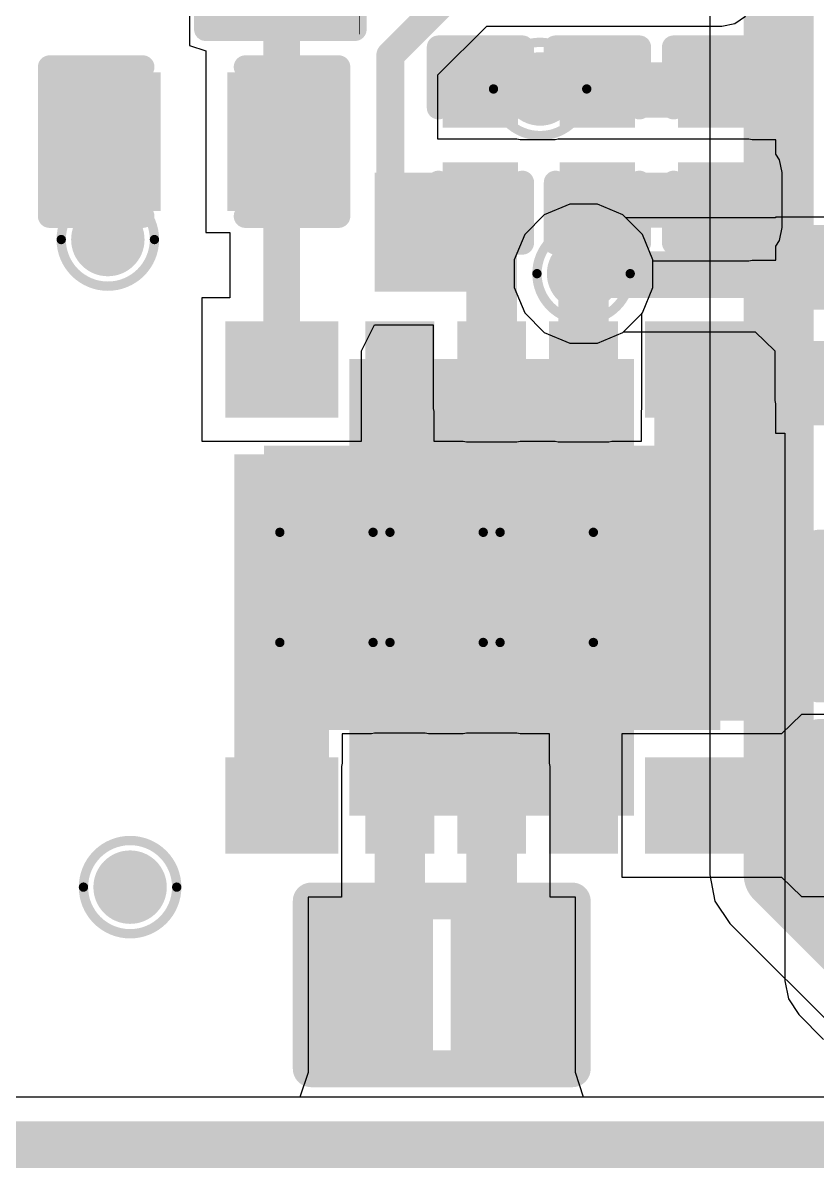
# Model space of a CAD drawing. Header units: inches. Extents: x -10 to 344, y -7 to 75.
# Drawn here: x 19.65 to 23.98, y -0.13 to 6.11 of the extents above; entities that cross this region are included whole.
import ezdxf

# ---------------------------------------------------------------- set-up
doc = ezdxf.new("R2010")
doc.units = ezdxf.units.IN
for name, color, linetype in [('Board Outline', 216, 'Continuous'), ('Bottom Layer', 5, 'Continuous'), ('Bottom Overlay', 54, 'Continuous'), ('Bottom Paste', 16, 'Continuous'), ('Bottom Solder', 6, 'Continuous'), ('Drill Drawing', 1, 'Continuous'), ('Mid Layer 1', 16, 'Continuous'), ('Mid Layer 2', 76, 'Continuous'), ('Top Layer', 1, 'Continuous'), ('Top Overlay', 2, 'Continuous'), ('Top Paste', 8, 'Continuous'), ('Top Solder', 216, 'Continuous'), ('Via Holes', 16, 'Continuous')]:
    doc.layers.add(name, color=color, linetype=linetype)

# ---------------------------------------------------------------- blocks, each defined once
blk = doc.blocks.new('10_MCM__2_5_2_5__31')
at = {"layer": 'Bottom Layer'}
h = blk.add_hatch(color=5, dxfattribs=at)
edge = h.paths.add_edge_path()
edge.add_arc((-0.3, 0.3), 0.2, 0, 360)
h = blk.add_hatch(color=5, dxfattribs=at)
edge = h.paths.add_edge_path()
edge.add_arc((0.3, 0.3), 0.2, 0, 360)
h = blk.add_hatch(color=5, dxfattribs=at)
edge = h.paths.add_edge_path()
edge.add_arc((-0.3, -0.3), 0.2, 0, 360)
h = blk.add_hatch(color=5, dxfattribs=at)
edge = h.paths.add_edge_path()
edge.add_arc((0.3, -0.3), 0.2, 0, 360)
h = blk.add_hatch(color=5, dxfattribs=at)
edge = h.paths.add_edge_path()
edge.add_arc((-0.3, -0.9), 0.2, 0, 360)
h = blk.add_hatch(color=5, dxfattribs=at)
edge = h.paths.add_edge_path()
edge.add_arc((0.3, -0.9), 0.2, 0, 360)
at = {"layer": 'Mid Layer 1'}
h = blk.add_hatch(color=16, dxfattribs=at)
edge = h.paths.add_edge_path()
edge.add_arc((-0.3, 0.3), 0.2, 0, 360)
h = blk.add_hatch(color=16, dxfattribs=at)
edge = h.paths.add_edge_path()
edge.add_arc((0.3, 0.3), 0.2, 0, 360)
h = blk.add_hatch(color=16, dxfattribs=at)
edge = h.paths.add_edge_path()
edge.add_arc((-0.3, -0.3), 0.2, 0, 360)
h = blk.add_hatch(color=16, dxfattribs=at)
edge = h.paths.add_edge_path()
edge.add_arc((0.3, -0.3), 0.2, 0, 360)
h = blk.add_hatch(color=16, dxfattribs=at)
edge = h.paths.add_edge_path()
edge.add_arc((-0.3, -0.9), 0.2, 0, 360)
h = blk.add_hatch(color=16, dxfattribs=at)
edge = h.paths.add_edge_path()
edge.add_arc((0.3, -0.9), 0.2, 0, 360)
at = {"layer": 'Mid Layer 2'}
h = blk.add_hatch(color=76, dxfattribs=at)
edge = h.paths.add_edge_path()
edge.add_arc((-0.3, 0.3), 0.2, 0, 360)
h = blk.add_hatch(color=76, dxfattribs=at)
edge = h.paths.add_edge_path()
edge.add_arc((0.3, 0.3), 0.2, 0, 360)
h = blk.add_hatch(color=76, dxfattribs=at)
edge = h.paths.add_edge_path()
edge.add_arc((-0.3, -0.3), 0.2, 0, 360)
h = blk.add_hatch(color=76, dxfattribs=at)
edge = h.paths.add_edge_path()
edge.add_arc((0.3, -0.3), 0.2, 0, 360)
h = blk.add_hatch(color=76, dxfattribs=at)
edge = h.paths.add_edge_path()
edge.add_arc((-0.3, -0.9), 0.2, 0, 360)
h = blk.add_hatch(color=76, dxfattribs=at)
edge = h.paths.add_edge_path()
edge.add_arc((0.3, -0.9), 0.2, 0, 360)
at = {"layer": 'Top Layer'}
for points in [[(-1.4, 1.401), (-0.975, 1.401), (-0.975, 0.886), (-1.4, 0.886)], [(-0.9876, 0.8881), (-0.7126, 0.8881), (-0.7126, 1.4006), (-0.9876, 1.4006)], [(-0.725, 1.401), (0.725, 1.401), (0.725, -1.401), (-0.725, -1.401)], [(0.975, 1.401), (1.4, 1.401), (1.4, 0.886), (0.975, 0.886)], [(-1.4, 0.6375), (-0.975, 0.6375), (-0.975, 0.3625), (-1.4, 0.3625)], [(0.7124, 0.3625), (0.9874, 0.3625), (0.9874, 0.6375), (0.7124, 0.6375)], [(0.975, 0.6375), (1.4, 0.6375), (1.4, 0.3625), (0.975, 0.3625)], [(-1.4, 0.1375), (-0.975, 0.1375), (-0.975, -0.1375), (-1.4, -0.1375)], [(0.975, 0.1375), (1.4, 0.1375), (1.4, -0.1375), (0.975, -0.1375)], [(-1.4, -0.3625), (-0.975, -0.3625), (-0.975, -0.6375), (-1.4, -0.6375)], [(-0.7125, -0.3624), (-0.9875, -0.3624), (-0.9875, -0.6374), (-0.7125, -0.6374)], [(0.975, -0.3625), (1.4, -0.3625), (1.4, -0.6375), (0.975, -0.6375)], [(-1.4, -0.886), (-0.975, -0.886), (-0.975, -1.401), (-1.4, -1.401)], [(0.7124, -1.3993), (0.9874, -1.3993), (0.9874, -0.8868), (0.7124, -0.8868)], [(0.975, -0.886), (1.4, -0.886), (1.4, -1.401), (0.975, -1.401)]]:
    blk.add_hatch(color=1, dxfattribs=at).paths.add_polyline_path(points)
h = blk.add_hatch(color=1, dxfattribs=at)
edge = h.paths.add_edge_path()
edge.add_arc((-0.3, 0.3), 0.2, 0, 360)
h = blk.add_hatch(color=1, dxfattribs=at)
edge = h.paths.add_edge_path()
edge.add_arc((0.3, 0.3), 0.2, 0, 360)
h = blk.add_hatch(color=1, dxfattribs=at)
edge = h.paths.add_edge_path()
edge.add_arc((-0.3, -0.3), 0.2, 0, 360)
h = blk.add_hatch(color=1, dxfattribs=at)
edge = h.paths.add_edge_path()
edge.add_arc((0.3, -0.3), 0.2, 0, 360)
h = blk.add_hatch(color=1, dxfattribs=at)
edge = h.paths.add_edge_path()
edge.add_arc((-0.3, -0.9), 0.2, 0, 360)
h = blk.add_hatch(color=1, dxfattribs=at)
edge = h.paths.add_edge_path()
edge.add_arc((0.3, -0.9), 0.2, 0, 360)
at = {"layer": 'Top Paste'}
for points in [[(-1.4, 1.401), (-0.975, 1.401), (-0.975, 0.886), (-1.4, 0.886)], [(0.975, 1.401), (1.4, 1.401), (1.4, 0.886), (0.975, 0.886)], [(-0.7726, 0.5011), (0.7774, 0.5011), (0.7774, 1.2461), (-0.7726, 1.2461)], [(-1.4, 0.6375), (-0.975, 0.6375), (-0.975, 0.3625), (-1.4, 0.3625)], [(0.975, 0.6375), (1.4, 0.6375), (1.4, 0.3625), (0.975, 0.3625)], [(-0.7756, -0.335), (0.7744, -0.335), (0.7744, 0.335), (-0.7756, 0.335)], [(-1.4, 0.1375), (-0.975, 0.1375), (-0.975, -0.1375), (-1.4, -0.1375)], [(0.975, 0.1375), (1.4, 0.1375), (1.4, -0.1375), (0.975, -0.1375)], [(-1.4, -0.3625), (-0.975, -0.3625), (-0.975, -0.6375), (-1.4, -0.6375)], [(0.975, -0.3625), (1.4, -0.3625), (1.4, -0.6375), (0.975, -0.6375)], [(-0.7726, -1.2405), (0.7774, -1.2405), (0.7774, -0.4955), (-0.7726, -0.4955)], [(-1.4, -0.886), (-0.975, -0.886), (-0.975, -1.401), (-1.4, -1.401)], [(0.975, -0.886), (1.4, -0.886), (1.4, -1.401), (0.975, -1.401)]]:
    blk.add_hatch(color=8, dxfattribs=at).paths.add_polyline_path(points)
at = {"layer": 'Top Solder'}
for points in [[(-1.45, 1.451), (-0.925, 1.451), (-0.925, 0.836), (-1.45, 0.836)], [(0.925, 1.451), (1.45, 1.451), (1.45, 0.836), (0.925, 0.836)], [(-1.2435, -0.775), (-1.2435, 0.775), (1.2435, 0.775), (1.2435, -0.775)], [(-1.45, 0.6875), (-0.925, 0.6875), (-0.925, 0.3125), (-1.45, 0.3125)], [(0.925, 0.6875), (1.45, 0.6875), (1.45, 0.3125), (0.925, 0.3125)], [(-1.45, 0.1875), (-0.925, 0.1875), (-0.925, -0.1875), (-1.45, -0.1875)], [(0.925, 0.1875), (1.45, 0.1875), (1.45, -0.1875), (0.925, -0.1875)], [(-1.45, -0.3125), (-0.925, -0.3125), (-0.925, -0.6875), (-1.45, -0.6875)], [(0.925, -0.3125), (1.45, -0.3125), (1.45, -0.6875), (0.925, -0.6875)], [(-1.45, -0.836), (-0.925, -0.836), (-0.925, -1.451), (-1.45, -1.451)], [(0.925, -0.836), (1.45, -0.836), (1.45, -1.451), (0.925, -1.451)]]:
    blk.add_hatch(color=216, dxfattribs=at).paths.add_polyline_path(points)
at = {"layer": 'Via Holes'}
h = blk.add_hatch(color=7, dxfattribs=at)
edge = h.paths.add_edge_path()
edge.add_arc((-0.3, 0.3), 0.1, 0, 360)
h = blk.add_hatch(color=7, dxfattribs=at)
edge = h.paths.add_edge_path()
edge.add_arc((0.3, 0.3), 0.1, 0, 360)
h = blk.add_hatch(color=7, dxfattribs=at)
edge = h.paths.add_edge_path()
edge.add_arc((-0.3, -0.3), 0.1, 0, 360)
h = blk.add_hatch(color=7, dxfattribs=at)
edge = h.paths.add_edge_path()
edge.add_arc((0.3, -0.3), 0.1, 0, 360)
h = blk.add_hatch(color=7, dxfattribs=at)
edge = h.paths.add_edge_path()
edge.add_arc((-0.3, -0.9), 0.1, 0, 360)
h = blk.add_hatch(color=7, dxfattribs=at)
edge = h.paths.add_edge_path()
edge.add_arc((0.3, -0.9), 0.1, 0, 360)
blk = doc.blocks.new('R___0201_B_60')
at = {"layer": 'Bottom Layer'}
for points in [[(-0.41, 0.185), (-0.14, 0.185), (-0.14, -0.185), (-0.41, -0.185)], [(0.14, 0.185), (0.41, 0.185), (0.41, -0.185), (0.14, -0.185)]]:
    blk.add_hatch(color=5, dxfattribs=at).paths.add_polyline_path(points)
at = {"layer": 'Bottom Paste'}
for points in [[(-0.41, 0.185), (-0.14, 0.185), (-0.14, -0.185), (-0.41, -0.185)], [(0.14, 0.185), (0.41, 0.185), (0.41, -0.185), (0.14, -0.185)]]:
    blk.add_hatch(color=16, dxfattribs=at).paths.add_polyline_path(points)
at = {"layer": 'Bottom Solder'}
for points in [[(-0.465, 0.24), (-0.085, 0.24), (-0.085, -0.24), (-0.465, -0.24)], [(0.085, 0.24), (0.465, 0.24), (0.465, -0.24), (0.085, -0.24)]]:
    blk.add_hatch(color=6, dxfattribs=at).paths.add_polyline_path(points)
at = {"layer": 'Bottom Overlay', "const_width": 0.127}
for points in [[(-0.4826, 0.254), (0.4826, 0.254)], [(-0.4826, 0.254), (-0.4826, -0.254)], [(0.4826, 0.254), (0.4826, -0.254)], [(-0.4826, -0.254), (0.4826, -0.254)]]:
    blk.add_lwpolyline(points, dxfattribs=at)
at = {"layer": 'Bottom Overlay', "const_width": 0.0635}
for points in [[(-0.5143, 0.254, 1), (-0.4508, 0.254, 1)], [(-0.5143, 0.254, 1), (-0.4508, 0.254, 1)], [(0.4508, 0.254, 1), (0.5143, 0.254, 1)], [(0.4508, 0.254, 1), (0.5143, 0.254, 1)], [(-0.5143, -0.254, 1), (-0.4508, -0.254, 1)], [(-0.5143, -0.254, 1), (-0.4508, -0.254, 1)], [(0.4508, -0.254, 1), (0.5143, -0.254, 1)], [(0.4508, -0.254, 1), (0.5143, -0.254, 1)]]:
    blk.add_lwpolyline(points, format="xyb", close=True, dxfattribs=at)
blk = doc.blocks.new('R___0402_72')
at = {"layer": 'Top Layer'}
for points in [[(-0.6985, -0.3175), (-0.6985, 0.3175), (-0.2413, 0.3175), (-0.2413, -0.3175)], [(0.2413, -0.3175), (0.2413, 0.3175), (0.6985, 0.3175), (0.6985, -0.3175)]]:
    blk.add_hatch(color=1, dxfattribs=at).paths.add_polyline_path(points)
at = {"layer": 'Top Paste'}
for points in [[(-0.6985, -0.3175), (-0.6985, 0.3175), (-0.2413, 0.3175), (-0.2413, -0.3175)], [(0.2413, -0.3175), (0.2413, 0.3175), (0.6985, 0.3175), (0.6985, -0.3175)]]:
    blk.add_hatch(color=8, dxfattribs=at).paths.add_polyline_path(points)
at = {"layer": 'Top Solder'}
for points in [[(-0.7535, -0.3725), (-0.7535, 0.3725), (-0.1863, 0.3725), (-0.1863, -0.3725)], [(0.1863, -0.3725), (0.1863, 0.3725), (0.7535, 0.3725), (0.7535, -0.3725)]]:
    blk.add_hatch(color=216, dxfattribs=at).paths.add_polyline_path(points)
at = {"layer": 'Top Overlay'}
for points, const_width in [([(-0.7874, 0.4064), (0.7874, 0.4064)], 0.127), ([(-0.7874, 0.4064), (-0.7874, -0.4064)], 0.127), ([(0.7874, 0.4064), (0.7874, -0.4064)], 0.127), ([(-0.7874, -0.4064), (0.7874, -0.4064)], 0.127), ([(-0.8128, -0.4318), (0.8128, -0.4318)], 0.00323)]:
    blk.add_lwpolyline(points, dxfattribs=dict(at, const_width=const_width))
for points, const_width in [([(-0.8191, 0.4064, 1), (-0.7556, 0.4064, 1)], 0.0635), ([(-0.8191, 0.4064, 1), (-0.7556, 0.4064, 1)], 0.0635), ([(0.7556, 0.4064, 1), (0.8191, 0.4064, 1)], 0.0635), ([(0.7556, 0.4064, 1), (0.8191, 0.4064, 1)], 0.0635), ([(-0.8191, -0.4064, 1), (-0.7556, -0.4064, 1)], 0.0635), ([(-0.8191, -0.4064, 1), (-0.7556, -0.4064, 1)], 0.0635), ([(0.7556, -0.4064, 1), (0.8191, -0.4064, 1)], 0.0635), ([(0.7556, -0.4064, 1), (0.8191, -0.4064, 1)], 0.0635), ([(-0.8136, -0.4318, 1), (-0.812, -0.4318, 1)], 0.00161), ([(0.812, -0.4318, 1), (0.8136, -0.4318, 1)], 0.00161)]:
    blk.add_lwpolyline(points, format="xyb", close=True, dxfattribs=dict(at, const_width=const_width))
blk = doc.blocks.new('IND_0402_83')
at = {"layer": 'Top Layer'}
for points in [[(-0.55, 0.3), (-0.15, 0.3), (-0.15, -0.3), (-0.55, -0.3)], [(0.15, 0.3), (0.55, 0.3), (0.55, -0.3), (0.15, -0.3)]]:
    blk.add_hatch(color=1, dxfattribs=at).paths.add_polyline_path(points)
at = {"layer": 'Top Paste'}
for points in [[(-0.55, 0.3), (-0.15, 0.3), (-0.15, -0.3), (-0.55, -0.3)], [(0.15, 0.3), (0.55, 0.3), (0.55, -0.3), (0.15, -0.3)]]:
    blk.add_hatch(color=8, dxfattribs=at).paths.add_polyline_path(points)
at = {"layer": 'Top Solder'}
for points in [[(-0.6516, 0.4016), (-0.0484, 0.4016), (-0.0484, -0.4016), (-0.6516, -0.4016)], [(0.0484, 0.4016), (0.6516, 0.4016), (0.6516, -0.4016), (0.0484, -0.4016)]]:
    blk.add_hatch(color=216, dxfattribs=at).paths.add_polyline_path(points)
at = {"layer": 'Top Overlay', "const_width": 0.2}
for points in [[(-0.7112, 0.4572), (-0.3048, 0.4572)], [(-0.7112, -0.4572), (-0.7112, 0.4572)], [(-0.3048, 0.4572), (0.7112, 0.4572)], [(0.7112, -0.4572), (0.7112, 0.4572)], [(-0.7112, -0.4572), (-0.3048, -0.4572)], [(-0.3048, -0.4572), (0.7112, -0.4572)]]:
    blk.add_lwpolyline(points, dxfattribs=at)
at = {"layer": 'Top Overlay', "const_width": 0.1}
for points in [[(-0.7612, 0.4572, 1), (-0.6612, 0.4572, 1)], [(-0.7612, 0.4572, 1), (-0.6612, 0.4572, 1)], [(-0.3548, 0.4572, 1), (-0.2548, 0.4572, 1)], [(-0.3548, 0.4572, 1), (-0.2548, 0.4572, 1)], [(0.6612, 0.4572, 1), (0.7612, 0.4572, 1)], [(0.6612, 0.4572, 1), (0.7612, 0.4572, 1)], [(-0.7612, -0.4572, 1), (-0.6612, -0.4572, 1)], [(-0.7612, -0.4572, 1), (-0.6612, -0.4572, 1)], [(-0.3548, -0.4572, 1), (-0.2548, -0.4572, 1)], [(-0.3548, -0.4572, 1), (-0.2548, -0.4572, 1)], [(0.6612, -0.4572, 1), (0.7612, -0.4572, 1)], [(0.6612, -0.4572, 1), (0.7612, -0.4572, 1)]]:
    blk.add_lwpolyline(points, format="xyb", close=True, dxfattribs=at)
blk = doc.blocks.new('CAP_0201_102')
at = {"layer": 'Top Layer'}
for points in [[(-0.45, 0.15), (-0.15, 0.15), (-0.15, -0.15), (-0.45, -0.15)], [(0.15, 0.15), (0.45, 0.15), (0.45, -0.15), (0.15, -0.15)]]:
    blk.add_hatch(color=1, dxfattribs=at).paths.add_polyline_path(points)
at = {"layer": 'Top Paste'}
for points in [[(-0.45, 0.15), (-0.15, 0.15), (-0.15, -0.15), (-0.45, -0.15)], [(0.15, 0.15), (0.45, 0.15), (0.45, -0.15), (0.15, -0.15)]]:
    blk.add_hatch(color=8, dxfattribs=at).paths.add_polyline_path(points)
at = {"layer": 'Top Solder'}
for points in [[(-0.505, 0.205), (-0.095, 0.205), (-0.095, -0.205), (-0.505, -0.205)], [(0.095, 0.205), (0.505, 0.205), (0.505, -0.205), (0.095, -0.205)]]:
    blk.add_hatch(color=216, dxfattribs=at).paths.add_polyline_path(points)
at = {"layer": 'Top Overlay', "const_width": 0.127}
for points in [[(-0.5334, -0.2286), (-0.5334, 0.2286)], [(-0.2032, 0.2286), (-0.5334, 0.2286)], [(0.5334, 0.2286), (0.2032, 0.2286)], [(0.5334, -0.2286), (0.5334, 0.2286)], [(-0.2032, -0.2286), (-0.5334, -0.2286)], [(0.5334, -0.2286), (0.2032, -0.2286)]]:
    blk.add_lwpolyline(points, dxfattribs=at)
at = {"layer": 'Top Overlay', "const_width": 0.0635}
for points in [[(-0.5651, 0.2286, 1), (-0.5016, 0.2286, 1)], [(-0.5651, 0.2286, 1), (-0.5016, 0.2286, 1)], [(-0.2349, 0.2286, 1), (-0.1714, 0.2286, 1)], [(0.1714, 0.2286, 1), (0.2349, 0.2286, 1)], [(0.5016, 0.2286, 1), (0.5651, 0.2286, 1)], [(0.5016, 0.2286, 1), (0.5651, 0.2286, 1)], [(-0.5651, -0.2286, 1), (-0.5016, -0.2286, 1)], [(-0.5651, -0.2286, 1), (-0.5016, -0.2286, 1)], [(-0.2349, -0.2286, 1), (-0.1714, -0.2286, 1)], [(0.1714, -0.2286, 1), (0.2349, -0.2286, 1)], [(0.5016, -0.2286, 1), (0.5651, -0.2286, 1)], [(0.5016, -0.2286, 1), (0.5651, -0.2286, 1)]]:
    blk.add_lwpolyline(points, format="xyb", close=True, dxfattribs=at)
blk = doc.blocks.new('CAP_0201_103')
at = {"layer": 'Top Layer'}
for points in [[(-0.45, 0.15), (-0.15, 0.15), (-0.15, -0.15), (-0.45, -0.15)], [(0.15, 0.15), (0.45, 0.15), (0.45, -0.15), (0.15, -0.15)]]:
    blk.add_hatch(color=1, dxfattribs=at).paths.add_polyline_path(points)
at = {"layer": 'Top Paste'}
for points in [[(-0.45, 0.15), (-0.15, 0.15), (-0.15, -0.15), (-0.45, -0.15)], [(0.15, 0.15), (0.45, 0.15), (0.45, -0.15), (0.15, -0.15)]]:
    blk.add_hatch(color=8, dxfattribs=at).paths.add_polyline_path(points)
at = {"layer": 'Top Solder'}
for points in [[(-0.505, 0.205), (-0.095, 0.205), (-0.095, -0.205), (-0.505, -0.205)], [(0.095, 0.205), (0.505, 0.205), (0.505, -0.205), (0.095, -0.205)]]:
    blk.add_hatch(color=216, dxfattribs=at).paths.add_polyline_path(points)
at = {"layer": 'Top Overlay', "const_width": 0.127}
for points in [[(-0.5334, -0.2286), (-0.5334, 0.2286)], [(-0.2032, 0.2286), (-0.5334, 0.2286)], [(0.5334, 0.2286), (0.2032, 0.2286)], [(0.5334, -0.2286), (0.5334, 0.2286)], [(-0.2032, -0.2286), (-0.5334, -0.2286)], [(0.5334, -0.2286), (0.2032, -0.2286)]]:
    blk.add_lwpolyline(points, dxfattribs=at)
at = {"layer": 'Top Overlay', "const_width": 0.0635}
for points in [[(-0.5651, 0.2286, 1), (-0.5016, 0.2286, 1)], [(-0.5651, 0.2286, 1), (-0.5016, 0.2286, 1)], [(-0.2349, 0.2286, 1), (-0.1714, 0.2286, 1)], [(0.1714, 0.2286, 1), (0.2349, 0.2286, 1)], [(0.5016, 0.2286, 1), (0.5651, 0.2286, 1)], [(0.5016, 0.2286, 1), (0.5651, 0.2286, 1)], [(-0.5651, -0.2286, 1), (-0.5016, -0.2286, 1)], [(-0.5651, -0.2286, 1), (-0.5016, -0.2286, 1)], [(-0.2349, -0.2286, 1), (-0.1714, -0.2286, 1)], [(0.1714, -0.2286, 1), (0.2349, -0.2286, 1)], [(0.5016, -0.2286, 1), (0.5651, -0.2286, 1)], [(0.5016, -0.2286, 1), (0.5651, -0.2286, 1)]]:
    blk.add_lwpolyline(points, format="xyb", close=True, dxfattribs=at)
blk = doc.blocks.new('CAP_0201_110')
at = {"layer": 'Top Layer'}
for points in [[(-0.45, 0.15), (-0.15, 0.15), (-0.15, -0.15), (-0.45, -0.15)], [(0.15, 0.15), (0.45, 0.15), (0.45, -0.15), (0.15, -0.15)]]:
    blk.add_hatch(color=1, dxfattribs=at).paths.add_polyline_path(points)
at = {"layer": 'Top Paste'}
for points in [[(-0.45, 0.15), (-0.15, 0.15), (-0.15, -0.15), (-0.45, -0.15)], [(0.15, 0.15), (0.45, 0.15), (0.45, -0.15), (0.15, -0.15)]]:
    blk.add_hatch(color=8, dxfattribs=at).paths.add_polyline_path(points)
at = {"layer": 'Top Solder'}
for points in [[(-0.505, 0.205), (-0.095, 0.205), (-0.095, -0.205), (-0.505, -0.205)], [(0.095, 0.205), (0.505, 0.205), (0.505, -0.205), (0.095, -0.205)]]:
    blk.add_hatch(color=216, dxfattribs=at).paths.add_polyline_path(points)
at = {"layer": 'Top Overlay', "const_width": 0.127}
for points in [[(-0.5334, -0.2286), (-0.5334, 0.2286)], [(-0.2032, 0.2286), (-0.5334, 0.2286)], [(0.5334, 0.2286), (0.2032, 0.2286)], [(0.5334, -0.2286), (0.5334, 0.2286)], [(-0.2032, -0.2286), (-0.5334, -0.2286)], [(0.5334, -0.2286), (0.2032, -0.2286)]]:
    blk.add_lwpolyline(points, dxfattribs=at)
at = {"layer": 'Top Overlay', "const_width": 0.0635}
for points in [[(-0.5651, 0.2286, 1), (-0.5016, 0.2286, 1)], [(-0.5651, 0.2286, 1), (-0.5016, 0.2286, 1)], [(-0.2349, 0.2286, 1), (-0.1714, 0.2286, 1)], [(0.1714, 0.2286, 1), (0.2349, 0.2286, 1)], [(0.5016, 0.2286, 1), (0.5651, 0.2286, 1)], [(0.5016, 0.2286, 1), (0.5651, 0.2286, 1)], [(-0.5651, -0.2286, 1), (-0.5016, -0.2286, 1)], [(-0.5651, -0.2286, 1), (-0.5016, -0.2286, 1)], [(-0.2349, -0.2286, 1), (-0.1714, -0.2286, 1)], [(0.1714, -0.2286, 1), (0.2349, -0.2286, 1)], [(0.5016, -0.2286, 1), (0.5651, -0.2286, 1)], [(0.5016, -0.2286, 1), (0.5651, -0.2286, 1)]]:
    blk.add_lwpolyline(points, format="xyb", close=True, dxfattribs=at)
blk = doc.blocks.new('C___0402_112')
at = {"layer": 'Top Layer'}
for points in [[(-0.6985, -0.3175), (-0.6985, 0.3175), (-0.2413, 0.3175), (-0.2413, -0.3175)], [(0.2413, -0.3175), (0.2413, 0.3175), (0.6985, 0.3175), (0.6985, -0.3175)]]:
    blk.add_hatch(color=1, dxfattribs=at).paths.add_polyline_path(points)
at = {"layer": 'Top Paste'}
for points in [[(-0.6985, -0.3175), (-0.6985, 0.3175), (-0.2413, 0.3175), (-0.2413, -0.3175)], [(0.2413, -0.3175), (0.2413, 0.3175), (0.6985, 0.3175), (0.6985, -0.3175)]]:
    blk.add_hatch(color=8, dxfattribs=at).paths.add_polyline_path(points)
at = {"layer": 'Top Solder'}
for points in [[(-0.7585, -0.3775), (-0.7585, 0.3775), (-0.1813, 0.3775), (-0.1813, -0.3775)], [(0.1813, -0.3775), (0.1813, 0.3775), (0.7585, 0.3775), (0.7585, -0.3775)]]:
    blk.add_hatch(color=216, dxfattribs=at).paths.add_polyline_path(points)
at = {"layer": 'Top Overlay', "const_width": 0.127}
for points in [[(-0.2794, 0.4064), (-0.7874, 0.4064)], [(-0.7874, -0.4064), (-0.7874, 0.4064)], [(0.7874, 0.4064), (0.2794, 0.4064)], [(0.7874, -0.4064), (0.7874, 0.4064)], [(-0.2794, -0.4064), (-0.7874, -0.4064)], [(0.7874, -0.4064), (0.2794, -0.4064)]]:
    blk.add_lwpolyline(points, dxfattribs=at)
at = {"layer": 'Top Overlay', "const_width": 0.0635}
for points in [[(-0.8191, 0.4064, 1), (-0.7556, 0.4064, 1)], [(-0.8191, 0.4064, 1), (-0.7556, 0.4064, 1)], [(-0.3112, 0.4064, 1), (-0.2477, 0.4064, 1)], [(0.2477, 0.4064, 1), (0.3111, 0.4064, 1)], [(0.7556, 0.4064, 1), (0.8191, 0.4064, 1)], [(0.7556, 0.4064, 1), (0.8191, 0.4064, 1)], [(-0.8191, -0.4064, 1), (-0.7556, -0.4064, 1)], [(-0.8191, -0.4064, 1), (-0.7556, -0.4064, 1)], [(-0.3111, -0.4064, 1), (-0.2477, -0.4064, 1)], [(0.2477, -0.4064, 1), (0.3112, -0.4064, 1)], [(0.7556, -0.4064, 1), (0.8191, -0.4064, 1)], [(0.7556, -0.4064, 1), (0.8191, -0.4064, 1)]]:
    blk.add_lwpolyline(points, format="xyb", close=True, dxfattribs=at)
blk = doc.blocks.new('C___0402_113')
at = {"layer": 'Top Layer'}
for points in [[(-0.6985, -0.3175), (-0.6985, 0.3175), (-0.2413, 0.3175), (-0.2413, -0.3175)], [(0.2413, -0.3175), (0.2413, 0.3175), (0.6985, 0.3175), (0.6985, -0.3175)]]:
    blk.add_hatch(color=1, dxfattribs=at).paths.add_polyline_path(points)
at = {"layer": 'Top Paste'}
for points in [[(-0.6985, -0.3175), (-0.6985, 0.3175), (-0.2413, 0.3175), (-0.2413, -0.3175)], [(0.2413, -0.3175), (0.2413, 0.3175), (0.6985, 0.3175), (0.6985, -0.3175)]]:
    blk.add_hatch(color=8, dxfattribs=at).paths.add_polyline_path(points)
at = {"layer": 'Top Solder'}
for points in [[(-0.7585, -0.3775), (-0.7585, 0.3775), (-0.1813, 0.3775), (-0.1813, -0.3775)], [(0.1813, -0.3775), (0.1813, 0.3775), (0.7585, 0.3775), (0.7585, -0.3775)]]:
    blk.add_hatch(color=216, dxfattribs=at).paths.add_polyline_path(points)
at = {"layer": 'Top Overlay', "const_width": 0.127}
for points in [[(-0.7874, 0.4064), (-0.2794, 0.4064)], [(-0.7874, -0.4064), (-0.7874, 0.4064)], [(0.2794, 0.4064), (0.7874, 0.4064)], [(0.7874, -0.4064), (0.7874, 0.4064)], [(-0.7874, -0.4064), (-0.2794, -0.4064)], [(0.2794, -0.4064), (0.7874, -0.4064)]]:
    blk.add_lwpolyline(points, dxfattribs=at)
at = {"layer": 'Top Overlay', "const_width": 0.0635}
for points in [[(-0.8191, 0.4064, 1), (-0.7556, 0.4064, 1)], [(-0.8191, 0.4064, 1), (-0.7556, 0.4064, 1)], [(-0.3111, 0.4064, 1), (-0.2477, 0.4064, 1)], [(0.2477, 0.4064, 1), (0.3111, 0.4064, 1)], [(0.7556, 0.4064, 1), (0.8191, 0.4064, 1)], [(0.7556, 0.4064, 1), (0.8191, 0.4064, 1)], [(-0.8191, -0.4064, 1), (-0.7556, -0.4064, 1)], [(-0.8191, -0.4064, 1), (-0.7556, -0.4064, 1)], [(-0.3111, -0.4064, 1), (-0.2477, -0.4064, 1)], [(0.2477, -0.4064, 1), (0.3111, -0.4064, 1)], [(0.7556, -0.4064, 1), (0.8191, -0.4064, 1)], [(0.7556, -0.4064, 1), (0.8191, -0.4064, 1)]]:
    blk.add_lwpolyline(points, format="xyb", close=True, dxfattribs=at)
blk = doc.blocks.new('C___0402_115')
at = {"layer": 'Top Layer'}
for points in [[(-0.6985, -0.3175), (-0.6985, 0.3175), (-0.2413, 0.3175), (-0.2413, -0.3175)], [(0.2413, -0.3175), (0.2413, 0.3175), (0.6985, 0.3175), (0.6985, -0.3175)]]:
    blk.add_hatch(color=1, dxfattribs=at).paths.add_polyline_path(points)
at = {"layer": 'Top Paste'}
for points in [[(-0.6985, -0.3175), (-0.6985, 0.3175), (-0.2413, 0.3175), (-0.2413, -0.3175)], [(0.2413, -0.3175), (0.2413, 0.3175), (0.6985, 0.3175), (0.6985, -0.3175)]]:
    blk.add_hatch(color=8, dxfattribs=at).paths.add_polyline_path(points)
at = {"layer": 'Top Solder'}
for points in [[(-0.7585, -0.3775), (-0.7585, 0.3775), (-0.1813, 0.3775), (-0.1813, -0.3775)], [(0.1813, -0.3775), (0.1813, 0.3775), (0.7585, 0.3775), (0.7585, -0.3775)]]:
    blk.add_hatch(color=216, dxfattribs=at).paths.add_polyline_path(points)
at = {"layer": 'Top Overlay', "const_width": 0.127}
for points in [[(-0.7874, 0.4064), (-0.2794, 0.4064)], [(-0.7874, -0.4064), (-0.7874, 0.4064)], [(0.2794, 0.4064), (0.7874, 0.4064)], [(0.7874, -0.4064), (0.7874, 0.4064)], [(-0.7874, -0.4064), (-0.2794, -0.4064)], [(0.2794, -0.4064), (0.7874, -0.4064)]]:
    blk.add_lwpolyline(points, dxfattribs=at)
at = {"layer": 'Top Overlay', "const_width": 0.0635}
for points in [[(-0.8191, 0.4064, 1), (-0.7556, 0.4064, 1)], [(-0.8191, 0.4064, 1), (-0.7556, 0.4064, 1)], [(-0.3111, 0.4064, 1), (-0.2477, 0.4064, 1)], [(0.2477, 0.4064, 1), (0.3111, 0.4064, 1)], [(0.7556, 0.4064, 1), (0.8191, 0.4064, 1)], [(0.7556, 0.4064, 1), (0.8191, 0.4064, 1)], [(-0.8191, -0.4064, 1), (-0.7556, -0.4064, 1)], [(-0.8191, -0.4064, 1), (-0.7556, -0.4064, 1)], [(-0.3111, -0.4064, 1), (-0.2477, -0.4064, 1)], [(0.2477, -0.4064, 1), (0.3111, -0.4064, 1)], [(0.7556, -0.4064, 1), (0.8191, -0.4064, 1)], [(0.7556, -0.4064, 1), (0.8191, -0.4064, 1)]]:
    blk.add_lwpolyline(points, format="xyb", close=True, dxfattribs=at)

msp = doc.modelspace()

# ---------------------------------------------------------------- hatches: boundary and pattern name
at = {"layer": 'Bottom Layer'}
h = msp.add_hatch(color=5, dxfattribs=at)
edge = h.paths.add_edge_path()
edge.add_arc((22.4716, 5.7524), 0.2, 0, 360)
h = msp.add_hatch(color=5, dxfattribs=at)
edge = h.paths.add_edge_path()
edge.add_arc((20.1168, 4.9323), 0.2, 0, 360)
h = msp.add_hatch(color=5, dxfattribs=at)
edge = h.paths.add_edge_path()
edge.add_arc((22.7084, 4.7465), 0.2, 0, 360)
msp.add_hatch(color=5, dxfattribs=at).paths.add_polyline_path([(23.9315, 4.0556), (25.058, 4.0556), (25.058, 4.3256), (23.9315, 4.3256)])
h = msp.add_hatch(color=5, dxfattribs=at)
edge = h.paths.add_edge_path()
edge.add_arc((20.2381, 1.4051), 0.2, 0, 360)
at = {"layer": 'Mid Layer 1'}
h = msp.add_hatch(color=16, dxfattribs=at)
edge = h.paths.add_edge_path()
edge.add_arc((22.4716, 5.7524), 0.2, 0, 360)
h = msp.add_hatch(color=16, dxfattribs=at)
edge = h.paths.add_edge_path()
edge.add_arc((20.1168, 4.9323), 0.2, 0, 360)
h = msp.add_hatch(color=16, dxfattribs=at)
edge = h.paths.add_edge_path()
edge.add_arc((22.7084, 4.7465), 0.2, 0, 360)
h = msp.add_hatch(color=16, dxfattribs=at)
edge = h.paths.add_edge_path()
edge.add_arc((20.2381, 1.4051), 0.2, 0, 360)
at = {"layer": 'Mid Layer 2'}
h = msp.add_hatch(color=76, dxfattribs=at)
edge = h.paths.add_edge_path()
edge.add_arc((22.4716, 5.7524), 0.2, 0, 360)
h = msp.add_hatch(color=76, dxfattribs=at)
edge = h.paths.add_edge_path()
edge.add_arc((20.1168, 4.9323), 0.2, 0, 360)
h = msp.add_hatch(color=76, dxfattribs=at)
edge = h.paths.add_edge_path()
edge.add_arc((22.7084, 4.7465), 0.2, 0, 360)
h = msp.add_hatch(color=76, dxfattribs=at)
edge = h.paths.add_edge_path()
edge.add_arc((20.2381, 1.4051), 0.2, 0, 360)
at = {"layer": 'Top Layer'}
h = msp.add_hatch(color=1, dxfattribs=at)
edge = h.paths.add_edge_path()
edge.add_arc((22.4716, 5.7524), 0.2, 0, 360)
for points in [[(21.9964, 5.597), (23.5774, 5.597), (23.5774, 5.897), (21.9964, 5.897)], [(21.5702, 4.6482), (22.3452, 4.6482), (22.3452, 5.297), (21.5702, 5.297)], [(22.0702, 4.0127), (22.3452, 4.0127), (22.3452, 5.297), (22.0702, 5.297)], [(22.5702, 4.997), (23.6087, 4.997), (23.6087, 5.297), (22.5702, 5.297)], [(22.5702, 4.0127), (22.8452, 4.0127), (22.8452, 5.297), (22.5702, 5.297)], [(21.5702, 3.556), (21.8453, 3.556), (21.8453, 4.4377), (21.5702, 4.4377)], [(23.0937, 3.2975), (23.6087, 3.2975), (23.6087, 4.4377), (23.0937, 4.4377)], [(23.1077, 2.564), (24.5301, 2.564), (24.5301, 3.199), (23.1077, 3.199)], [(22.5702, 1.6377), (22.8452, 1.6377), (22.8452, 2.7523), (22.5702, 2.7523)], [(20.8067, 1.6377), (21.3217, 1.6377), (21.3217, 2.7377), (20.8067, 2.7377)], [(21.5702, 0.5727), (21.8452, 0.5727), (21.8452, 2.0627), (21.5702, 2.0627)], [(22.3452, 2.0627), (22.0702, 2.0627), (22.0702, 0.5727), (22.3452, 0.5727)]]:
    msp.add_hatch(color=1, dxfattribs=at).paths.add_polyline_path(points)
h = msp.add_hatch(color=1, dxfattribs=at)
edge = h.paths.add_edge_path()
edge.add_arc((20.1168, 4.9323), 0.2, 0, 360)
h = msp.add_hatch(color=1, dxfattribs=at)
edge = h.paths.add_edge_path()
edge.add_arc((22.7084, 4.7465), 0.2, 0, 360)
h = msp.add_hatch(color=1, dxfattribs=at)
edge = h.paths.add_edge_path()
edge.add_arc((20.2381, 1.4051), 0.2, 0, 360)
at = {"layer": 'Via Holes'}
h = msp.add_hatch(color=7, dxfattribs=at)
edge = h.paths.add_edge_path()
edge.add_arc((22.4716, 5.7524), 0.1, 0, 360)
h = msp.add_hatch(color=7, dxfattribs=at)
edge = h.paths.add_edge_path()
edge.add_arc((20.1168, 4.9323), 0.1, 0, 360)
h = msp.add_hatch(color=7, dxfattribs=at)
edge = h.paths.add_edge_path()
edge.add_arc((22.7084, 4.7465), 0.1, 0, 360)
h = msp.add_hatch(color=7, dxfattribs=at)
edge = h.paths.add_edge_path()
edge.add_arc((20.2381, 1.4051), 0.1, 0, 360)

# ---------------------------------------------------------------- linework, layer by layer
at = {"layer": 'Board Outline', "const_width": 0.254}
msp.add_lwpolyline([(0, 0.0019), (39.6569, 0.0019)], dxfattribs=at)
at = {"layer": 'Bottom Layer'}
for p, q in [((22.6332, 5.1243), (22.4944, 5.0668)), ((22.7835, 5.1243), (22.6332, 5.1243)), ((22.9224, 5.0668), (22.7835, 5.1243)), ((22.4944, 5.0668), (22.3881, 4.9605)), ((22.9378, 5.0513), (22.9224, 5.0668)), ((24.4793, 5.0534), (23.7537, 5.0534)), ((23.7537, 5.0534), (23.7537, 5.0513)), ((23.7537, 5.0513), (22.9378, 5.0513)), ((22.3881, 4.9605), (22.3306, 4.8217)), ((22.3306, 4.8217), (22.3306, 4.6714)), ((22.3306, 4.6714), (22.3881, 4.5325)), ((22.3881, 4.5325), (22.4944, 4.4262)), ((22.9224, 4.4262), (22.9259, 4.4298)), ((22.9259, 4.4298), (23.6423, 4.4298)), ((23.6423, 4.4298), (23.7502, 4.3256)), ((22.4944, 4.4262), (22.6332, 4.3687)), ((22.6332, 4.3687), (22.7835, 4.3687)), ((22.7835, 4.3687), (22.9224, 4.4262)), ((23.7502, 4.3256), (23.7502, 4.0556)), ((23.7502, 4.0556), (23.7537, 4.0381)), ((23.7537, 4.0381), (23.7537, 3.8778)), ((23.7537, 3.8778), (23.8042, 3.8778)), ((23.8042, 3.8778), (23.8042, 0.895)), ((23.8042, 0.895), (23.8239, 0.7959)), ((23.8239, 0.7959), (23.8801, 0.7118)), ((23.8801, 0.7118), (24.0161, 0.5758)), ((31.2839, 0.2608), (0.259, 0.2608))]:
    msp.add_line(p, q, dxfattribs=at)
for points, const_width in [([(22.7084, 4.7406), (24.1098, 4.7406)], 0.254), ([(22.7084, 4.7406), (22.7084, 4.7465)], 0.1524)]:
    msp.add_lwpolyline(points, dxfattribs=dict(at, const_width=const_width))
for points, const_width in [([(22.6449, 4.7406, 1), (22.7719, 4.7406, 1)], 0.127), ([(22.6703, 4.7465, 1), (22.7465, 4.7465, 1)], 0.0762), ([(22.6703, 4.7406, 1), (22.7465, 4.7406, 1)], 0.0762)]:
    msp.add_lwpolyline(points, format="xyb", close=True, dxfattribs=dict(at, const_width=const_width))
at = {"layer": 'Drill Drawing'}
for points, const_width in [([(22.7256, 5.7524, 1), (22.2176, 5.7524, 1)], 0.0508), ([(22.2049, 5.7524, 1), (22.2303, 5.7524, 1)], 0.0254), ([(22.7129, 5.7524, 1), (22.7383, 5.7524, 1)], 0.0254), ([(20.3708, 4.9323, 1), (19.8628, 4.9323, 1)], 0.0508), ([(22.9624, 4.7465, 1), (22.4544, 4.7465, 1)], 0.0508), ([(19.8501, 4.9323, 1), (19.8755, 4.9323, 1)], 0.0254), ([(20.3581, 4.9323, 1), (20.3835, 4.9323, 1)], 0.0254), ([(22.4417, 4.7465, 1), (22.4671, 4.7465, 1)], 0.0254), ([(22.9497, 4.7465, 1), (22.9751, 4.7465, 1)], 0.0254), ([(21.5617, 3.3377, 1), (21.0537, 3.3377, 1)], 0.0508), ([(22.1617, 3.3377, 1), (21.6537, 3.3377, 1)], 0.0508), ([(22.7617, 3.3377, 1), (22.2537, 3.3377, 1)], 0.0508), ([(21.041, 3.3377, 1), (21.0664, 3.3377, 1)], 0.0254), ([(21.549, 3.3377, 1), (21.5744, 3.3377, 1)], 0.0254), ([(21.641, 3.3377, 1), (21.6664, 3.3377, 1)], 0.0254), ([(22.149, 3.3377, 1), (22.1744, 3.3377, 1)], 0.0254), ([(22.241, 3.3377, 1), (22.2664, 3.3377, 1)], 0.0254), ([(22.749, 3.3377, 1), (22.7744, 3.3377, 1)], 0.0254), ([(21.5617, 2.7377, 1), (21.0537, 2.7377, 1)], 0.0508), ([(22.1617, 2.7377, 1), (21.6537, 2.7377, 1)], 0.0508), ([(22.7617, 2.7377, 1), (22.2537, 2.7377, 1)], 0.0508), ([(21.041, 2.7377, 1), (21.0664, 2.7377, 1)], 0.0254), ([(21.549, 2.7377, 1), (21.5744, 2.7377, 1)], 0.0254), ([(21.641, 2.7377, 1), (21.6664, 2.7377, 1)], 0.0254), ([(22.149, 2.7377, 1), (22.1744, 2.7377, 1)], 0.0254), ([(22.241, 2.7377, 1), (22.2664, 2.7377, 1)], 0.0254), ([(22.749, 2.7377, 1), (22.7744, 2.7377, 1)], 0.0254), ([(20.4921, 1.4051, 1), (19.9841, 1.4051, 1)], 0.0508), ([(19.9714, 1.4051, 1), (19.9968, 1.4051, 1)], 0.0254), ([(20.4794, 1.4051, 1), (20.5048, 1.4051, 1)], 0.0254)]:
    msp.add_lwpolyline(points, format="xyb", close=True, dxfattribs=dict(at, const_width=const_width))
at = {"layer": 'Mid Layer 1'}
for p, q in [((22.6332, 5.1243), (22.4944, 5.0668)), ((22.7835, 5.1243), (22.6332, 5.1243)), ((22.9224, 5.0668), (22.7835, 5.1243)), ((22.4944, 5.0668), (22.3881, 4.9605)), ((23.0286, 4.9605), (22.9224, 5.0668)), ((22.3881, 4.9605), (22.3306, 4.8217)), ((23.0862, 4.8217), (23.0286, 4.9605)), ((22.3306, 4.8217), (22.3306, 4.6714)), ((23.0862, 4.6714), (23.0862, 4.8217)), ((22.3306, 4.6714), (22.3881, 4.5325)), ((23.0286, 4.5325), (23.0862, 4.6714)), ((22.3881, 4.5325), (22.4944, 4.4262)), ((22.9224, 4.4262), (23.0286, 4.5325)), ((22.4944, 4.4262), (22.6332, 4.3687)), ((22.6332, 4.3687), (22.7835, 4.3687)), ((22.7835, 4.3687), (22.9224, 4.4262)), ((33.6664, 0.2608), (0.259, 0.2608))]:
    msp.add_line(p, q, dxfattribs=at)
at = {"layer": 'Mid Layer 2'}
for p, q in [((23.3954, 7.1182), (23.3954, 1.4727)), ((22.6332, 5.1243), (22.4944, 5.0668)), ((22.7835, 5.1243), (22.6332, 5.1243)), ((22.9224, 5.0668), (22.7835, 5.1243)), ((22.4944, 5.0668), (22.3881, 4.9605)), ((23.0286, 4.9605), (22.9224, 5.0668)), ((22.3881, 4.9605), (22.3306, 4.8217)), ((23.0862, 4.8217), (23.0286, 4.9605)), ((22.3306, 4.8217), (22.3306, 4.6714)), ((23.0862, 4.6714), (23.0862, 4.8217)), ((22.3306, 4.6714), (22.3881, 4.5325)), ((23.0286, 4.5325), (23.0862, 4.6714)), ((22.3881, 4.5325), (22.4944, 4.4262)), ((22.9224, 4.4262), (23.0286, 4.5325)), ((22.4944, 4.4262), (22.6332, 4.3687)), ((22.6332, 4.3687), (22.7835, 4.3687)), ((22.7835, 4.3687), (22.9224, 4.4262)), ((23.3954, 1.4727), (23.424, 1.329)), ((23.424, 1.329), (23.5054, 1.2072)), ((23.5054, 1.2072), (24.2993, 0.4132)), ((24.2444, 0.2608), (0.259, 0.2608))]:
    msp.add_line(p, q, dxfattribs=at)
at = {"layer": 'Mid Layer 2', "const_width": 0.381}
for points in [[(23.7709, 1.4727), (23.7709, 7.2738)], [(23.7709, 1.4727), (24.6026, 0.641)]]:
    msp.add_lwpolyline(points, dxfattribs=at)
at = {"layer": 'Mid Layer 2', "const_width": 0.1905}
msp.add_lwpolyline([(23.6757, 1.4727, 1), (23.8662, 1.4727, 1)], format="xyb", close=True, dxfattribs=at)
msp.add_lwpolyline([(23.6757, 1.4727, 1), (23.8662, 1.4727, 1)], format="xyb", close=True, dxfattribs=at)
at = {"layer": 'Top Layer'}
for p, q in [((20.5613, 6.7757), (20.5613, 5.9883)), ((23.5317, 6.1091), (23.5905, 6.1484)), ((21.9147, 5.8286), (22.1814, 6.0953)), ((22.1814, 6.0953), (23.4623, 6.0953)), ((23.4623, 6.0953), (23.5317, 6.1091)), ((20.5613, 5.9883), (20.6502, 5.961)), ((20.6502, 5.961), (20.6502, 4.9704)), ((21.9147, 5.4783), (21.9147, 5.8286)), ((22.3452, 5.4783), (21.9147, 5.4783)), ((22.3627, 5.4748), (22.3452, 5.4783)), ((22.5527, 5.4748), (22.3627, 5.4748)), ((22.5702, 5.4783), (22.5527, 5.4748)), ((23.6087, 5.4783), (22.5702, 5.4783)), ((23.6262, 5.4748), (23.6087, 5.4783)), ((23.7552, 5.4748), (23.6262, 5.4748)), ((23.7552, 5.3977), (23.7552, 5.4748)), ((23.7762, 5.3663), (23.7552, 5.3977)), ((23.79, 5.297), (23.7762, 5.3663)), ((23.79, 4.997), (23.79, 5.297)), ((23.7762, 4.9276), (23.79, 4.997)), ((20.6502, 4.9704), (20.781, 4.9704)), ((20.781, 4.9704), (20.781, 4.6155)), ((23.7552, 4.8962), (23.7762, 4.9276)), ((23.7552, 4.8192), (23.7552, 4.8962)), ((23.0862, 4.6714), (23.0862, 4.8157)), ((23.0862, 4.8157), (23.6087, 4.8157)), ((23.6087, 4.8157), (23.6262, 4.8192)), ((23.6262, 4.8192), (23.7552, 4.8192)), ((23.0286, 4.5325), (23.0862, 4.6714)), ((20.781, 4.6155), (20.6289, 4.6155)), ((20.6289, 4.6155), (20.6289, 3.8349)), ((23.0265, 4.5304), (23.0286, 4.5325)), ((23.0265, 4.0127), (23.0265, 4.5304)), ((21.4995, 4.3256), (21.5702, 4.4669)), ((21.5702, 4.4669), (21.8889, 4.4669)), ((21.8889, 4.4669), (21.8889, 4.0127)), ((21.4995, 3.8349), (21.4995, 4.3256)), ((21.8889, 4.0127), (21.8924, 3.9952)), ((21.8924, 3.9952), (21.8924, 3.8349)), ((23.023, 3.9952), (23.0265, 4.0127)), ((23.023, 3.8349), (23.023, 3.9952)), ((20.6289, 3.8349), (21.4995, 3.8349)), ((21.8924, 3.8349), (22.0527, 3.8349)), ((22.0527, 3.8349), (22.0702, 3.8314)), ((22.0702, 3.8314), (22.3452, 3.8314)), ((22.3452, 3.8314), (22.3627, 3.8349)), ((22.3627, 3.8349), (22.5527, 3.8349)), ((22.5527, 3.8349), (22.5702, 3.8314)), ((22.5702, 3.8314), (22.8452, 3.8314)), ((22.8452, 3.8314), (22.8627, 3.8349)), ((22.8627, 3.8349), (23.023, 3.8349)), ((23.8951, 2.3455), (23.7865, 2.2405)), ((24.6825, 2.3455), (23.8951, 2.3455)), ((23.8951, 2.3455), (23.8951, 2.3455)), ((21.5527, 2.2405), (21.3924, 2.2405)), ((21.3924, 2.2405), (21.3924, 2.0802)), ((21.5702, 2.244), (21.5527, 2.2405)), ((21.8452, 2.244), (21.5702, 2.244)), ((21.8627, 2.2405), (21.8452, 2.244)), ((22.0527, 2.2405), (21.8627, 2.2405)), ((22.0702, 2.244), (22.0527, 2.2405)), ((22.3452, 2.244), (22.0702, 2.244)), ((22.3627, 2.2405), (22.3452, 2.244)), ((22.523, 2.2405), (22.3627, 2.2405)), ((22.523, 2.0802), (22.523, 2.2405)), ((23.7865, 2.2405), (22.9159, 2.2405)), ((22.9159, 2.2405), (22.9159, 1.4599)), ((21.3924, 2.0802), (21.3889, 2.0627)), ((21.3889, 2.0627), (21.3889, 1.3505)), ((22.5265, 2.0627), (22.523, 2.0802)), ((22.5265, 1.3505), (22.5265, 2.0627)), ((22.9159, 1.4599), (23.7865, 1.4599)), ((23.7865, 1.4599), (23.8951, 1.3549)), ((21.3889, 1.3505), (21.2079, 1.3505)), ((21.2079, 1.3505), (21.2079, 0.4133)), ((22.6635, 1.3505), (22.5265, 1.3505)), ((22.6635, 0.4133), (22.6635, 1.3505)), ((23.8951, 1.3549), (23.8951, 1.3549)), ((23.8951, 1.3549), (24.6825, 1.3549)), ((21.2079, 0.3949), (21.1635, 0.2608)), ((21.2079, 0.4133), (21.2079, 0.3949)), ((22.6635, 0.3949), (22.6635, 0.4133)), ((22.7079, 0.2608), (22.6635, 0.3949)), ((21.1635, 0.2608), (0.259, 0.2608)), ((31.2839, 0.2608), (22.7079, 0.2608))]:
    msp.add_line(p, q, dxfattribs=at)
for points, const_width in [([(21.0642, 4.2252), (21.0642, 6.3947)], 0.2), ([(21.6557, 5.9358), (22.1464, 6.4266)], 0.1524), ([(21.6557, 5.2208), (21.6557, 5.9358)], 0.1524), ([(22.1464, 5.747), (22.1491, 5.7497)], 0.254), ([(22.1491, 5.7497), (22.4689, 5.7497)], 0.254), ([(22.4689, 5.7497), (22.4716, 5.7524)], 0.254), ([(20.1168, 4.9323), (20.1168, 5.4657)], 0.254), ([(21.6557, 5.2208), (21.7978, 5.0787)], 0.1524), ([(21.7978, 5.0787), (21.9178, 5.0787)], 0.1524), ([(23.3512, 1.8502), (24.3015, 1.8502)], 0.2)]:
    msp.add_lwpolyline(points, dxfattribs=dict(at, const_width=const_width))
for points, const_width in [([(21.6176, 5.9358, 1), (21.6938, 5.9358, 1)], 0.0762), ([(21.6176, 5.9358, 1), (21.6938, 5.9358, 1)], 0.0762), ([(22.0829, 5.747, 1), (22.2099, 5.747, 1)], 0.127), ([(22.0856, 5.7497, 1), (22.2126, 5.7497, 1)], 0.127), ([(22.0856, 5.7497, 1), (22.2126, 5.7497, 1)], 0.127), ([(22.4054, 5.7497, 1), (22.5324, 5.7497, 1)], 0.127), ([(22.4054, 5.7497, 1), (22.5324, 5.7497, 1)], 0.127), ([(22.4081, 5.7524, 1), (22.5351, 5.7524, 1)], 0.127), ([(20.0533, 5.4657, 1), (20.1803, 5.4657, 1)], 0.127), ([(21.6176, 5.2208, 1), (21.6938, 5.2208, 1)], 0.0762), ([(21.6176, 5.2208, 1), (21.6938, 5.2208, 1)], 0.0762), ([(21.7597, 5.0787, 1), (21.8359, 5.0787, 1)], 0.0762), ([(21.7597, 5.0787, 1), (21.8359, 5.0787, 1)], 0.0762), ([(21.8797, 5.0787, 1), (21.9559, 5.0787, 1)], 0.0762), ([(20.0533, 4.9323, 1), (20.1803, 4.9323, 1)], 0.127), ([(21.0142, 4.2252, 1), (21.1142, 4.2252, 1)], 0.1), ([(23.3012, 1.8502, 1), (23.4012, 1.8502, 1)], 0.1)]:
    msp.add_lwpolyline(points, format="xyb", close=True, dxfattribs=dict(at, const_width=const_width))

# ---------------------------------------------------------------- block references
for name, p, rotation in [('R___0402_72', (21.0566, 6.8646), 90), ('CAP_0201_110', (22.1464, 5.447), 270), ('CAP_0201_102', (22.7839, 5.447), 270), ('CAP_0201_103', (23.4274, 5.447), 270), ('C___0402_112', (20.5867, 5.4657), 180), ('R___0201_B_60', (24.1165, 4.4656), 90), ('10_MCM__2_5_2_5__31', (22.2077, 3.0377), 270)]:
    msp.add_blockref(name, p, dxfattribs=dict(rotation=rotation))
for name, p in [('C___0402_115', (24.7714, 2.8815)), ('C___0402_113', (24.7714, 1.8502)), ('IND_0402_83', (21.9357, 0.8727))]:
    msp.add_blockref(name, p)

doc.saveas('drawing.dxf')
